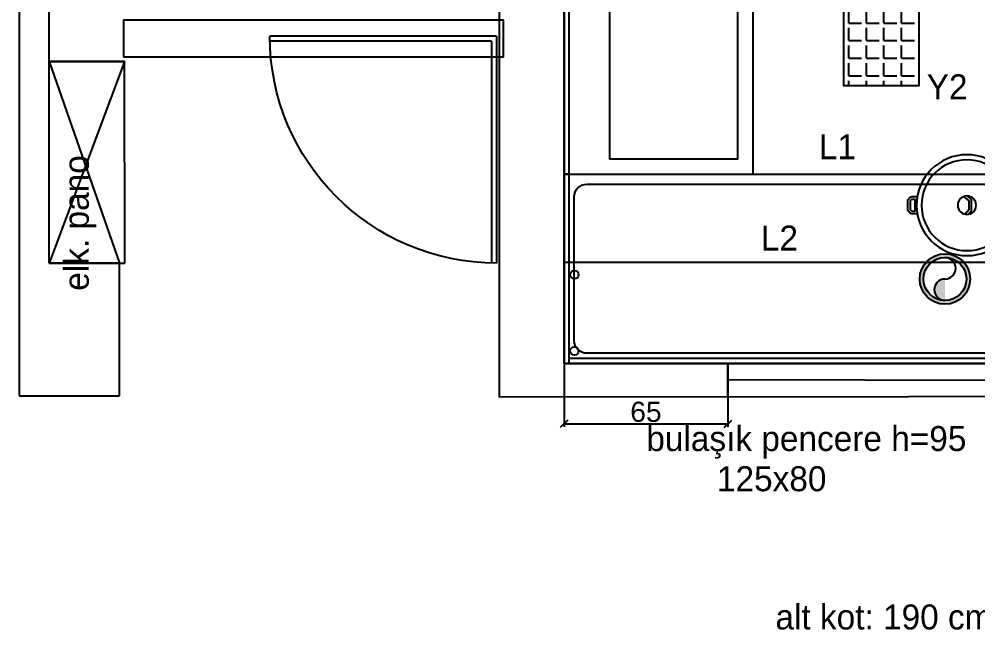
# Model space of a CAD drawing. Header units: millimetres. Extents: x -1066 to 22000, y -1118 to 1876.
# Drawn here: x 332 to 712.3, y 614.5 to 856.5 of the extents above; entities that cross this region are included whole.
import ezdxf

# ---------------------------------------------------------------- set-up
doc = ezdxf.new("R2010")
doc.units = ezdxf.units.MM
doc.layers.add('DUVAR', color=1, linetype='Continuous')
doc.layers.add('kapı ABD', color=55, linetype='Continuous')
doc.styles.get("Standard").update_dxf_attribs({"font": 'arial.ttf'})
doc.styles.add('TAKSİM', font='GOTHIC.TTF', dxfattribs={"height": 20})
doc.dimstyles.new('OLCU50', dxfattribs={"dimtxt": 8, "dimasz": 3, "dimexe": 1.25, "dimexo": 0.625, "dimtad": 1, "dimdec": 0, "dimtxsty": 'Standard', "dimblk": 'OBLIQUE', "dimcen": 2.5, "dimclrd": 256, "dimclre": 251, "dimclrt": 25, "dimadec": 0, "dimazin": 0, "dimtfac": 1, "dimtdec": 0, "dimtmove": 0, "dimatfit": 3, "dimldrblk": 'OBLIQUE', "dimfxl": 1, "dimarcsym": 0})

# ---------------------------------------------------------------- blocks, each defined once
blk = doc.blocks.new('A$C7C850560')
at = {"layer": 'DUVAR'}
for points in [[(23.45, 43.14), (23.45, 44.87, 0.414214), (21.45, 46.87), (18.55, 46.87, 0.414214), (16.55, 44.87), (16.55, 43.14)], [(23.45, 3.74), (23.45, 2, -0.414214), (21.45, 0), (18.55, 0, -0.414214), (16.55, 2), (16.55, 3.74)]]:
    blk.add_lwpolyline(points, format="xyb", dxfattribs=at)
for points in [[(22.45, 44.05), (22.45, 44.87, 0.414214), (21.45, 45.87), (18.55, 45.87, 0.414214), (17.55, 44.87), (17.55, 44.05)], [(22.45, 2.83), (22.45, 2, -0.414214), (21.45, 1), (18.55, 1, -0.414214), (17.55, 2), (17.55, 2.83)]]:
    blk.add_lwpolyline(points, format="xyb", close=True, dxfattribs=at)
for points in [[(16.35, 23.38), (17.74, 21.71), (22.31, 21.71), (23.65, 23.12)], [(16.6, 24.79), (18.21, 22.71), (21.88, 22.71), (23.6, 24.13)]]:
    blk.add_lwpolyline(points, dxfattribs=at)
for radius in [20, 18, 3.66]:
    blk.add_circle((20, 23.44), radius, dxfattribs=at)
blk = doc.blocks.new('_Oblique')
at = {"color": 0, "linetype": 'ByBlock', "lineweight": -2}
blk.add_line((-0.5, -0.5), (0.5, 0.5), dxfattribs=at)
blk = doc.blocks.new('*D35')
at = {"layer": 'Defpoints', "color": 0, "transparency": 16777216}
for p in [(548.13, 720.11), (613.13, 720.11), (613.13, 696.14)]:
    blk.add_point(p, dxfattribs=at)
at = {"layer": 'DUVAR', "color": 251, "lineweight": -2, "transparency": 16777216}
for p, q in [((548.13, 719.49), (548.13, 694.89)), ((613.13, 719.49), (613.13, 694.89))]:
    blk.add_line(p, q, dxfattribs=at)
at = {"layer": 'DUVAR', "lineweight": -2, "transparency": 16777216}
blk.add_line((548.13, 696.14), (613.13, 696.14), dxfattribs=at)
at = {"layer": 'DUVAR', "lineweight": -2, "transparency": 16777216, "xscale": 3, "yscale": 3, "zscale": 3, "rotation": 180}
blk.add_blockref('_Oblique', (548.13, 696.14), dxfattribs=at)
at = {"layer": 'DUVAR', "lineweight": -2, "transparency": 16777216, "xscale": 3, "yscale": 3, "zscale": 3}
blk.add_blockref('_Oblique', (613.13, 696.14), dxfattribs=at)
at = {"layer": 'DUVAR', "color": 25, "transparency": 16777216, "insert": (580.63, 700.85), "char_height": 8, "attachment_point": 5}
blk.add_mtext('65', dxfattribs=at)
blk = doc.blocks.new('rtyjjkw5')
at = {"layer": 'kapı ABD', "color": 7}
for p, q in [((-2, 2), (-2, 90)), ((0, 0), (0, 90)), ((-2, 2), (-90, 2)), ((0, 0), (-90, 0))]:
    blk.add_line(p, q, dxfattribs=at)
blk.add_arc((0, 0), 90, 90, 180, dxfattribs=at)

msp = doc.modelspace()

# ---------------------------------------------------------------- hatches: boundary and pattern name
at = {"layer": 'DUVAR'}
h = msp.add_hatch(dxfattribs=at)
h.set_pattern_fill('ANGLE', color=256)
h.set_pattern_definition([(360, (-1378.562, -4684.102), (-9e-15, 6.985), [5.08, -1.905]), (90, (-1378.562, -4684.102), (-6.985, -8e-15), [5.08, -1.905])])
h.paths.add_polyline_path([(659.05, 830.29), (689.05, 830.29), (689.05, 925.29), (659.05, 925.29)])
h = msp.add_hatch(color=256, dxfattribs=at)
edge = h.paths.add_edge_path(flags=17)
edge.add_arc((699.23, 753.54), 8.5, 0, 360)
edge = h.paths.add_edge_path()
edge.add_arc((699.23, 753.54), 10, 0, 360)
edge = h.paths.add_edge_path(flags=16)
edge.add_arc((699.23, 749.29), 4.25, 90, 270)

# ---------------------------------------------------------------- linework, layer by layer
for p, q in [((332.01, 1260.29), (332.01, 707.26)), ((343.89, 759.85), (343.89, 1222.07)), ((371.74, 759.85), (343.89, 759.85)), ((371.74, 707.26), (371.74, 759.85)), ((613.13, 707.26), (613.13, 720.11)), ((613.13, 713.69), (751.95, 713.33)), ((332.01, 707.26), (371.74, 707.26))]:
    msp.add_line(p, q)
for points in [[(519.82, 1080.11), (522.44, 874.78), (522.44, 874.78), (522.44, 863.22), (522.44, 863.22), (522.44, 706.84), (1009.37, 707.26), (1009.37, 707.26)], [(999.72, 720.11), (999.72, 720.11), (548.13, 720.11), (548.13, 1080.11), (519.82, 1080.11)]]:
    msp.add_lwpolyline(points)
msp.add_lwpolyline([(373.37, 841.57), (524.07, 841.57), (524.07, 856.19), (373.37, 856.19)], close=True)
for p, q in [((373.79, 839.85), (343.89, 839.8)), ((343.89, 839.8), (371.74, 759.85)), ((343.89, 759.85), (343.89, 839.8)), ((343.89, 839.8), (373.79, 839.8)), ((373.79, 839.8), (343.89, 759.85)), ((373.89, 759.85), (373.79, 839.85)), ((343.89, 759.85), (373.89, 759.85)), ((371.74, 759.85), (343.89, 759.85))]:
    msp.add_line(p, q, dxfattribs=at)
for points in [[(548.13, 945.11), (548.13, 795.11), (550.13, 795.11), (550.13, 945.11)], [(548.13, 945.11), (548.13, 795.11), (623.13, 795.11), (623.13, 945.11)], [(566.13, 945.11), (566.13, 801.11), (617.13, 801.11), (617.13, 945.11)], [(689.05, 925.29), (659.05, 925.29), (659.05, 830.29), (689.05, 830.29)], [(741.09, 720.11), (548.13, 720.11), (548.13, 795.11), (741.09, 795.11)], [(550.13, 795.11), (548.13, 795.11), (548.13, 720.11), (550.13, 720.11)], [(741.09, 760.11), (548.13, 760.11), (548.13, 720.11), (741.09, 720.11)], [(550.13, 722.11), (741.09, 722.11), (741.09, 720.11), (550.13, 720.11)]]:
    msp.add_lwpolyline(points, close=True, dxfattribs=at)
msp.add_lwpolyline([(732.55, 724.11), (557.13, 724.11, -0.414214), (552.13, 729.11), (552.13, 786.11, -0.414214), (557.13, 791.11), (732.55, 791.11, -0.433394), (737.09, 786.11), (737.09, 729.11, -0.433394)], format="xyb", close=True, dxfattribs=at)
for centre, radius in [((699.23, 753.54), 10), ((699.23, 753.54), 8.5), ((552.27, 755.21), 1.65), ((552.27, 725.02), 1.65)]:
    msp.add_circle(centre, radius, dxfattribs=at)
for centre, start, end in [((699.23, 757.79), 270, 90), ((699.23, 749.29), 90, 270)]:
    msp.add_arc(centre, 4.25, start, end, dxfattribs=at)

# ---------------------------------------------------------------- block references
at = {"xscale": -1, "rotation": 180}
msp.add_blockref('rtyjjkw5', (521.4, 849.85), dxfattribs=at)
at = {"layer": 'DUVAR', "xscale": -1, "rotation": 90}
msp.add_blockref('A$C7C850560', (731.39, 802.8), dxfattribs=at)

# ---------------------------------------------------------------- texts
at = {"style": 'TAKSİM'}
for s, p in [('Y2', (691.99, 824.78, 0)), ('L1', (649.2, 801.04, 0)), ('L2', (626.21, 764.82, 0)), ('bulaşık pencere h=95', (580.77, 685.35, 0)), ('125x80', (608.79, 669.42, 0)), ('alt kot: 190 cm.', (631.99, 614.62, 0))]:
    msp.add_text(s, height=9.9, dxfattribs=at).set_placement(p)
msp.add_text('elk. pano', height=9.9, rotation=90, dxfattribs=at).set_placement((359.63, 748.89, 0))

# ---------------------------------------------------------------- dimensions: what is measured, and where the dimension line sits
at = {"layer": 'DUVAR'}
dim = msp.add_linear_dim(base=(613.13, 696.14), p1=(548.13, 720.11), p2=(613.13, 720.11), dimstyle='OLCU50', dxfattribs=at)
dim.commit()
dim.dimension.update_dxf_attribs({"geometry": '*D35', "text_midpoint": (580.63, 700.85)})

doc.saveas('drawing.dxf')
